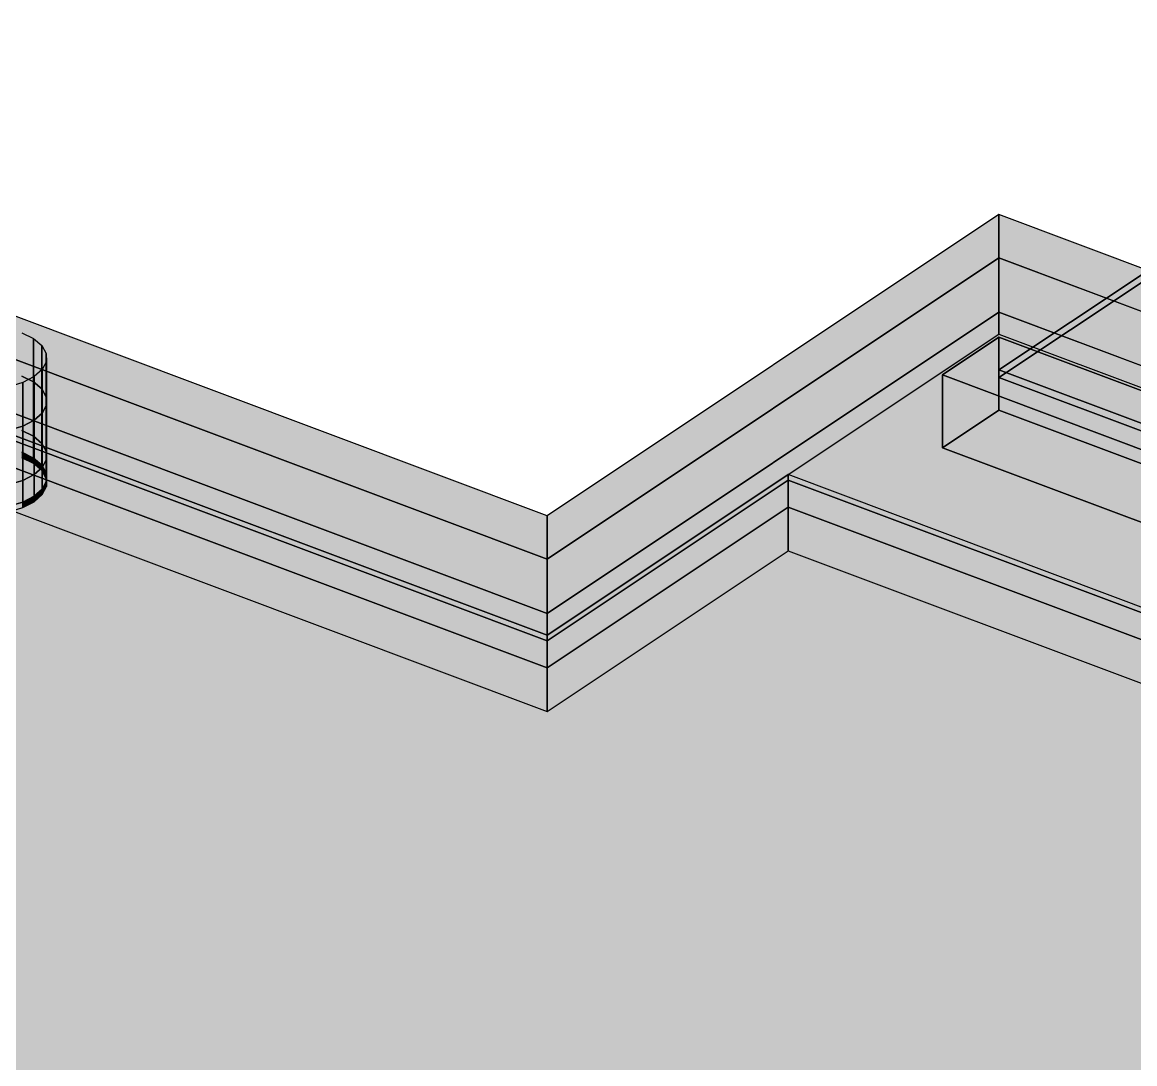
# Model space of a CAD drawing. Header units: millimetres. Extents: x 50 to 612415, y 2 to 4150.
# Drawn here: x 483508.3 to 483648.5, y 1767.3 to 1898.5 of the extents above; entities that cross this region are included whole.
import ezdxf

# ---------------------------------------------------------------- set-up
doc = ezdxf.new("R2010")
doc.units = ezdxf.units.MM
doc.layers.add('HATCH', color=8, linetype='Continuous', lineweight=9)
doc.layers.add('OUTLINE', color=7, linetype='Continuous', lineweight=25)

msp = doc.modelspace()

# ---------------------------------------------------------------- hatches: boundary and pattern name
at = {"layer": 'HATCH', "true_color": 0xc0a47f}
for points in [[(483194.875, 1973.166), (483574.432, 1830.832), (483574.432, 1836.311), (483194.875, 1978.645)], [(483194.875, 1966.318), (483574.432, 1823.984), (483574.432, 1830.832), (483194.875, 1973.166)], [(483194.875, 1963.579), (483574.432, 1821.245), (483574.432, 1823.984), (483194.875, 1966.318)], [(483194.875, 1962.894), (483574.432, 1820.56), (483574.432, 1821.245), (483194.875, 1963.579)], [(483194.875, 1959.47), (483574.432, 1817.136), (483574.432, 1820.56), (483194.875, 1962.894)], [(483194.875, 1953.992), (483574.432, 1811.658), (483574.432, 1817.136), (483194.875, 1959.47)], [(483631.365, 1868.788), (483821.143, 1797.621), (483821.143, 1803.1), (483631.365, 1874.266)], [(483631.365, 1861.94), (483821.143, 1790.773), (483821.143, 1797.621), (483631.365, 1868.788)], [(483631.365, 1859.201), (483821.143, 1788.034), (483821.143, 1790.773), (483631.365, 1861.94)], [(483604.796, 1840.803), (483807.226, 1764.892), (483807.226, 1765.577), (483604.796, 1841.488)], [(483604.796, 1837.379), (483807.226, 1761.468), (483807.226, 1764.892), (483604.796, 1840.803)], [(483604.796, 1831.901), (483807.226, 1755.99), (483807.226, 1761.468), (483604.796, 1837.379)]]:
    msp.add_hatch(color=33, dxfattribs=at).paths.add_polyline_path(points)
at = {"layer": 'HATCH', "true_color": 0xccae87}
for points in [[(483574.432, 1836.311), (483194.875, 1978.645), (483508.199, 1859.369)], [(483574.432, 1830.832), (483194.875, 1973.166), (483508.199, 1853.89)], [(483508.199, 1853.89), (483194.875, 1973.166), (483574.432, 1830.832)], [(483574.432, 1823.984), (483194.875, 1966.318), (483508.199, 1847.042)], [(483508.199, 1847.042), (483194.875, 1966.318), (483574.432, 1823.984)], [(483574.432, 1821.245), (483194.875, 1963.579), (483257.691, 1938.243)], [(483508.199, 1844.303), (483194.875, 1963.579), (483574.432, 1821.245)], [(483257.691, 1937.559), (483194.875, 1962.894), (483574.432, 1820.56)], [(483574.432, 1820.56), (483194.875, 1962.894), (483226.109, 1755.013)], [(483574.432, 1817.136), (483194.875, 1959.47), (483226.109, 1751.589)], [(483226.109, 1751.589), (483194.875, 1959.47), (483574.432, 1817.136)], [(483226.109, 1746.111), (483194.875, 1953.992), (483574.432, 1811.658)], [(483498.71, 1853.043), (483248.203, 1946.983), (483590.938, 1559.353)], [(483590.938, 1553.874), (483248.203, 1941.505), (483498.71, 1847.564)], [(483574.432, 1821.245), (483257.691, 1938.243), (483259.167, 1937.522)], [(483259.167, 1936.837), (483257.691, 1937.559), (483574.432, 1820.56)], [(483574.432, 1821.245), (483259.167, 1937.522), (483260.219, 1936.634)], [(483260.219, 1935.949), (483259.167, 1936.837), (483574.432, 1820.56)], [(483574.432, 1821.245), (483260.219, 1936.634), (483508.199, 1844.303)], [(483508.199, 1843.618), (483260.219, 1935.949), (483574.432, 1820.56)], [(483821.143, 1803.1), (483631.365, 1874.266), (483574.432, 1836.311)], [(483821.143, 1797.621), (483631.365, 1868.788), (483574.432, 1830.832)], [(483574.432, 1830.832), (483631.365, 1868.788), (483821.143, 1797.621)], [(483821.143, 1790.773), (483631.365, 1861.94), (483574.432, 1823.984)], [(483574.432, 1823.984), (483631.365, 1861.94), (483821.143, 1790.773)], [(483574.432, 1836.311), (483508.199, 1859.369), (483509.675, 1858.647)], [(483574.432, 1821.245), (483631.365, 1859.201), (483821.143, 1788.034)], [(483574.432, 1836.311), (483509.675, 1858.647), (483510.726, 1857.759)], [(483574.432, 1836.311), (483510.726, 1857.759), (483511.282, 1856.765)], [(483574.432, 1836.311), (483511.282, 1856.765), (483511.305, 1855.733)], [(483574.432, 1836.311), (483511.305, 1855.733), (483510.793, 1854.733)], [(483574.432, 1830.832), (483508.199, 1853.89), (483509.675, 1853.169)], [(483509.675, 1853.169), (483508.199, 1853.89), (483574.432, 1830.832)], [(483574.432, 1836.311), (483509.78, 1853.834), (483508.337, 1853.096)], [(483574.432, 1836.311), (483510.793, 1854.733), (483509.78, 1853.834)], [(483500.509, 1852.537), (483498.71, 1853.043), (483591.717, 1557.961)], [(483498.71, 1853.043), (483590.938, 1559.353), (483591.717, 1557.961)], [(483502.509, 1852.281), (483500.509, 1852.537), (483591.717, 1557.961)], [(483574.432, 1836.311), (483504.573, 1852.292), (483502.509, 1852.281)], [(483574.432, 1836.311), (483502.509, 1852.281), (483591.717, 1557.961)], [(483574.432, 1836.311), (483506.561, 1852.57), (483504.573, 1852.292)], [(483574.432, 1836.311), (483508.337, 1853.096), (483506.561, 1852.57)], [(483510.726, 1852.281), (483509.675, 1853.169), (483574.432, 1830.832)], [(483574.432, 1830.832), (483509.675, 1853.169), (483510.726, 1852.281)], [(483511.282, 1851.287), (483510.726, 1852.281), (483574.432, 1830.832)], [(483574.432, 1830.832), (483510.726, 1852.281), (483511.282, 1851.287)], [(483574.432, 1830.832), (483511.282, 1851.287), (483511.305, 1850.254)], [(483511.305, 1850.254), (483511.282, 1851.287), (483574.432, 1830.832)], [(483574.432, 1830.832), (483511.305, 1850.254), (483510.793, 1849.255)], [(483510.793, 1849.255), (483511.305, 1850.254), (483574.432, 1830.832)], [(483574.432, 1830.832), (483509.78, 1848.355), (483508.337, 1847.617)], [(483508.337, 1847.617), (483509.78, 1848.355), (483574.432, 1830.832)], [(483509.78, 1848.355), (483510.793, 1849.255), (483574.432, 1830.832)], [(483574.432, 1830.832), (483510.793, 1849.255), (483509.78, 1848.355)], [(483574.432, 1830.832), (483502.509, 1846.802), (483223.163, 1761.616)], [(483591.717, 1552.483), (483498.71, 1847.564), (483500.509, 1847.058)], [(483591.717, 1552.483), (483590.938, 1553.874), (483498.71, 1847.564)], [(483591.717, 1552.483), (483500.509, 1847.058), (483502.509, 1846.802)], [(483574.432, 1830.832), (483504.573, 1846.813), (483502.509, 1846.802)], [(483502.509, 1846.802), (483504.573, 1846.813), (483574.432, 1830.832)], [(483591.717, 1552.483), (483502.509, 1846.802), (483574.432, 1830.832)], [(483574.432, 1830.832), (483506.561, 1847.092), (483504.573, 1846.813)], [(483504.573, 1846.813), (483506.561, 1847.092), (483574.432, 1830.832)], [(483574.432, 1830.832), (483508.337, 1847.617), (483506.561, 1847.092)], [(483506.561, 1847.092), (483508.337, 1847.617), (483574.432, 1830.832)], [(483574.432, 1823.984), (483508.199, 1847.042), (483509.675, 1846.321)], [(483509.675, 1846.321), (483508.199, 1847.042), (483574.432, 1823.984)], [(483510.726, 1845.432), (483509.675, 1846.321), (483574.432, 1823.984)], [(483574.432, 1823.984), (483509.675, 1846.321), (483510.726, 1845.432)], [(483511.282, 1844.439), (483510.726, 1845.432), (483574.432, 1823.984)], [(483574.432, 1823.984), (483510.726, 1845.432), (483511.282, 1844.439)], [(483574.432, 1821.245), (483508.199, 1844.303), (483509.675, 1843.581)], [(483509.675, 1843.581), (483508.199, 1844.303), (483574.432, 1821.245)], [(483574.432, 1823.984), (483511.282, 1844.439), (483511.305, 1843.406)], [(483511.305, 1843.406), (483511.282, 1844.439), (483574.432, 1823.984)], [(483509.675, 1842.897), (483508.199, 1843.618), (483574.432, 1820.56)], [(483510.726, 1842.693), (483509.675, 1843.581), (483574.432, 1821.245)], [(483574.432, 1821.245), (483509.675, 1843.581), (483510.726, 1842.693)], [(483510.726, 1842.008), (483509.675, 1842.897), (483574.432, 1820.56)], [(483509.78, 1841.507), (483510.793, 1842.407), (483574.432, 1823.984)], [(483574.432, 1823.984), (483510.793, 1842.407), (483509.78, 1841.507)], [(483511.282, 1841.699), (483510.726, 1842.693), (483574.432, 1821.245)], [(483574.432, 1821.245), (483510.726, 1842.693), (483511.282, 1841.699)], [(483574.432, 1823.984), (483511.305, 1843.406), (483510.793, 1842.407)], [(483510.793, 1842.407), (483511.305, 1843.406), (483574.432, 1823.984)], [(483574.432, 1823.984), (483509.78, 1841.507), (483508.337, 1840.769)], [(483508.337, 1840.769), (483509.78, 1841.507), (483574.432, 1823.984)], [(483511.282, 1841.015), (483510.726, 1842.008), (483574.432, 1820.56)], [(483574.432, 1821.245), (483511.282, 1841.699), (483511.305, 1840.667)], [(483511.305, 1840.667), (483511.282, 1841.699), (483574.432, 1821.245)], [(483511.305, 1839.982), (483511.282, 1841.015), (483574.432, 1820.56)], [(483807.226, 1765.577), (483604.796, 1841.488), (483574.432, 1821.245)], [(483574.432, 1823.984), (483502.509, 1839.954), (483223.163, 1754.768)], [(483223.163, 1754.768), (483502.509, 1839.954), (483574.432, 1823.984)], [(483574.432, 1823.984), (483504.573, 1839.965), (483502.509, 1839.954)], [(483502.509, 1839.954), (483504.573, 1839.965), (483574.432, 1823.984)], [(483574.432, 1823.984), (483506.561, 1840.243), (483504.573, 1839.965)], [(483504.573, 1839.965), (483506.561, 1840.243), (483574.432, 1823.984)], [(483574.432, 1823.984), (483508.337, 1840.769), (483506.561, 1840.243)], [(483506.561, 1840.243), (483508.337, 1840.769), (483574.432, 1823.984)], [(483509.78, 1838.768), (483510.793, 1839.667), (483574.432, 1821.245)], [(483574.432, 1821.245), (483510.793, 1839.667), (483509.78, 1838.768)], [(483574.432, 1821.245), (483511.305, 1840.667), (483510.793, 1839.667)], [(483510.793, 1839.667), (483511.305, 1840.667), (483574.432, 1821.245)], [(483510.793, 1838.983), (483511.305, 1839.982), (483574.432, 1820.56)], [(483807.226, 1764.892), (483604.796, 1840.803), (483574.432, 1820.56)], [(483574.432, 1820.56), (483604.796, 1840.803), (483807.226, 1764.892)], [(483574.432, 1821.245), (483509.78, 1838.768), (483508.337, 1838.03)], [(483508.337, 1838.03), (483509.78, 1838.768), (483574.432, 1821.245)], [(483509.78, 1838.083), (483510.793, 1838.983), (483574.432, 1820.56)], [(483807.226, 1765.577), (483500.509, 1837.471), (483223.163, 1752.029)], [(483223.163, 1752.029), (483502.509, 1837.215), (483574.432, 1821.245)], [(483223.163, 1751.344), (483500.509, 1836.786), (483807.226, 1764.892)], [(483574.432, 1821.245), (483502.509, 1837.215), (483500.509, 1837.471)], [(483807.226, 1765.577), (483574.432, 1821.245), (483500.509, 1837.471)], [(483500.509, 1836.786), (483502.509, 1836.53), (483574.432, 1820.56)], [(483500.509, 1836.786), (483574.432, 1820.56), (483807.226, 1764.892)], [(483574.432, 1821.245), (483504.573, 1837.226), (483502.509, 1837.215)], [(483502.509, 1837.215), (483504.573, 1837.226), (483574.432, 1821.245)], [(483574.432, 1821.245), (483506.561, 1837.504), (483504.573, 1837.226)], [(483504.573, 1837.226), (483506.561, 1837.504), (483574.432, 1821.245)], [(483504.573, 1836.541), (483506.561, 1836.819), (483574.432, 1820.56)], [(483574.432, 1821.245), (483508.337, 1838.03), (483506.561, 1837.504)], [(483506.561, 1837.504), (483508.337, 1838.03), (483574.432, 1821.245)], [(483506.561, 1836.819), (483508.337, 1837.345), (483574.432, 1820.56)], [(483508.337, 1837.345), (483509.78, 1838.083), (483574.432, 1820.56)], [(483807.226, 1761.468), (483604.796, 1837.379), (483574.432, 1817.136)], [(483574.432, 1817.136), (483604.796, 1837.379), (483807.226, 1761.468)], [(483502.509, 1836.53), (483504.573, 1836.541), (483574.432, 1820.56)], [(483822.876, 1802.534), (483821.143, 1803.1), (483574.432, 1836.311)], [(483824.741, 1802.087), (483822.876, 1802.534), (483574.432, 1836.311)], [(483826.707, 1801.765), (483824.741, 1802.087), (483574.432, 1836.311)], [(483826.707, 1801.765), (483574.432, 1836.311), (483591.717, 1557.961)], [(483574.432, 1811.658), (483604.796, 1831.901), (483807.226, 1755.99)], [(483826.707, 1796.287), (483574.432, 1830.832), (483221.387, 1761.09)], [(483574.432, 1830.832), (483223.163, 1761.616), (483221.387, 1761.09)], [(483822.876, 1797.056), (483821.143, 1797.621), (483574.432, 1830.832)], [(483574.432, 1830.832), (483821.143, 1797.621), (483822.876, 1797.056)], [(483574.432, 1830.832), (483822.876, 1797.056), (483824.741, 1796.609)], [(483824.741, 1796.609), (483822.876, 1797.056), (483574.432, 1830.832)], [(483826.707, 1796.287), (483824.741, 1796.609), (483574.432, 1830.832)], [(483574.432, 1830.832), (483824.741, 1796.609), (483826.707, 1796.287)], [(483591.717, 1552.483), (483574.432, 1830.832), (483826.707, 1796.287)], [(483826.707, 1789.439), (483574.432, 1823.984), (483221.387, 1754.242)], [(483221.387, 1754.242), (483574.432, 1823.984), (483826.707, 1789.439)], [(483221.387, 1754.242), (483223.163, 1754.768), (483574.432, 1823.984)], [(483574.432, 1823.984), (483223.163, 1754.768), (483221.387, 1754.242)], [(483822.876, 1790.208), (483821.143, 1790.773), (483574.432, 1823.984)], [(483574.432, 1823.984), (483821.143, 1790.773), (483822.876, 1790.208)], [(483574.432, 1823.984), (483822.876, 1790.208), (483824.741, 1789.761)], [(483824.741, 1789.761), (483822.876, 1790.208), (483574.432, 1823.984)], [(483826.707, 1789.439), (483824.741, 1789.761), (483574.432, 1823.984)], [(483574.432, 1823.984), (483824.741, 1789.761), (483826.707, 1789.439)], [(483221.387, 1751.503), (483574.432, 1821.245), (483826.707, 1786.7)], [(483221.387, 1751.503), (483223.163, 1752.029), (483574.432, 1821.245)], [(483807.226, 1764.892), (483574.432, 1820.56), (483221.387, 1750.818)], [(483574.432, 1820.56), (483223.163, 1751.344), (483221.387, 1750.818)], [(483574.432, 1820.56), (483224.607, 1752.082), (483223.163, 1751.344)], [(483574.432, 1820.56), (483225.619, 1752.981), (483224.607, 1752.082)], [(483574.432, 1820.56), (483226.131, 1753.981), (483225.619, 1752.981)], [(483574.432, 1820.56), (483226.109, 1755.013), (483226.131, 1753.981)], [(483574.432, 1821.245), (483821.143, 1788.034), (483822.876, 1787.469)], [(483574.432, 1821.245), (483822.876, 1787.469), (483824.741, 1787.021)], [(483574.432, 1821.245), (483824.741, 1787.021), (483826.707, 1786.7)], [(483807.226, 1761.468), (483574.432, 1817.136), (483221.387, 1747.394)], [(483221.387, 1747.394), (483574.432, 1817.136), (483807.226, 1761.468)], [(483221.387, 1747.394), (483223.163, 1747.92), (483574.432, 1817.136)], [(483574.432, 1817.136), (483223.163, 1747.92), (483221.387, 1747.394)], [(483223.163, 1747.92), (483224.607, 1748.658), (483574.432, 1817.136)], [(483574.432, 1817.136), (483224.607, 1748.658), (483223.163, 1747.92)], [(483574.432, 1817.136), (483225.619, 1749.557), (483224.607, 1748.658)], [(483224.607, 1748.658), (483225.619, 1749.557), (483574.432, 1817.136)], [(483574.432, 1817.136), (483226.131, 1750.557), (483225.619, 1749.557)], [(483225.619, 1749.557), (483226.131, 1750.557), (483574.432, 1817.136)], [(483574.432, 1817.136), (483226.109, 1751.589), (483226.131, 1750.557)], [(483226.131, 1750.557), (483226.109, 1751.589), (483574.432, 1817.136)], [(483221.387, 1741.916), (483574.432, 1811.658), (483807.226, 1755.99)], [(483221.387, 1741.916), (483223.163, 1742.442), (483574.432, 1811.658)], [(483223.163, 1742.442), (483224.607, 1743.179), (483574.432, 1811.658)], [(483224.607, 1743.179), (483225.619, 1744.079), (483574.432, 1811.658)], [(483225.619, 1744.079), (483226.131, 1745.079), (483574.432, 1811.658)], [(483226.131, 1745.079), (483226.109, 1746.111), (483574.432, 1811.658)], [(483826.707, 1796.287), (483221.387, 1761.09), (483219.399, 1760.812)], [(483826.707, 1796.287), (483219.399, 1760.812), (483589.466, 1555.118)], [(483219.399, 1753.964), (483221.387, 1754.242), (483826.707, 1789.439)], [(483826.707, 1789.439), (483221.387, 1754.242), (483219.399, 1753.964)], [(483826.707, 1789.439), (483219.399, 1753.964), (483589.466, 1548.27)], [(483589.466, 1548.27), (483219.399, 1753.964), (483826.707, 1789.439)], [(483219.399, 1751.225), (483221.387, 1751.503), (483826.707, 1786.7)], [(483589.466, 1545.53), (483219.399, 1751.225), (483826.707, 1786.7)]]:
    msp.add_hatch(color=43, dxfattribs=at).paths.add_polyline_path(points)
at = {"layer": 'HATCH', "true_color": 0xbda27d}
for points in [[(483574.432, 1830.832), (483631.365, 1868.788), (483631.365, 1874.266), (483574.432, 1836.311)], [(483574.432, 1823.984), (483631.365, 1861.94), (483631.365, 1868.788), (483574.432, 1830.832)], [(483574.432, 1821.245), (483631.365, 1859.201), (483631.365, 1861.94), (483574.432, 1823.984)], [(483574.432, 1820.56), (483604.796, 1840.803), (483604.796, 1841.488), (483574.432, 1821.245)], [(483574.432, 1817.136), (483604.796, 1837.379), (483604.796, 1840.803), (483574.432, 1820.56)], [(483574.432, 1811.658), (483604.796, 1831.901), (483604.796, 1837.379), (483574.432, 1817.136)]]:
    msp.add_hatch(color=33, dxfattribs=at).paths.add_polyline_path(points)
at = {"layer": 'HATCH', "true_color": 0xaaafb2}
for points in [[(483649.394, 1865.742), (483631.365, 1853.722), (483631.365, 1854.681), (483649.394, 1866.7)], [(483631.365, 1849.613), (483624.248, 1844.869), (483624.248, 1854.045), (483631.365, 1858.79)]]:
    msp.add_hatch(color=253, dxfattribs=at).paths.add_polyline_path(points)
at = {"layer": 'HATCH', "true_color": 0xb7bcc0}
for points in [[(483649.394, 1866.7), (483631.365, 1854.681), (483833.795, 1778.77)], [(483833.795, 1777.811), (483631.365, 1853.722), (483649.394, 1865.742)], [(483631.365, 1858.79), (483624.248, 1854.045), (483826.679, 1778.134)], [(483631.365, 1858.79), (483826.679, 1778.134), (483833.795, 1782.879)], [(483826.679, 1768.958), (483624.248, 1844.869), (483631.365, 1849.613)], [(483833.795, 1773.702), (483826.679, 1768.958), (483631.365, 1849.613)]]:
    msp.add_hatch(color=9, dxfattribs=at).paths.add_polyline_path(points)
at = {"layer": 'HATCH', "true_color": 0xbfa37e}
for points in [[(483509.675, 1853.169), (483508.199, 1853.89), (483508.199, 1859.369), (483509.675, 1858.647)], [(483509.675, 1846.321), (483508.199, 1847.042), (483508.199, 1853.89), (483509.675, 1853.169)], [(483509.675, 1843.581), (483508.199, 1844.303), (483508.199, 1847.042), (483509.675, 1846.321)], [(483509.675, 1842.897), (483508.199, 1843.618), (483508.199, 1844.303), (483509.675, 1843.581)]]:
    msp.add_hatch(color=33, dxfattribs=at).paths.add_polyline_path(points)
at = {"layer": 'HATCH', "true_color": 0xbca17d}
for points in [[(483510.726, 1852.281), (483509.675, 1853.169), (483509.675, 1858.647), (483510.726, 1857.759)], [(483510.726, 1845.432), (483509.675, 1846.321), (483509.675, 1853.169), (483510.726, 1852.281)], [(483510.726, 1842.693), (483509.675, 1843.581), (483509.675, 1846.321), (483510.726, 1845.432)], [(483510.726, 1842.008), (483509.675, 1842.897), (483509.675, 1843.581), (483510.726, 1842.693)]]:
    msp.add_hatch(color=33, dxfattribs=at).paths.add_polyline_path(points)
at = {"layer": 'HATCH', "true_color": 0xacb1b5}
for points in [[(483833.795, 1773.702), (483631.365, 1849.613), (483631.365, 1858.79), (483833.795, 1782.879)], [(483624.248, 1844.869), (483826.679, 1768.958), (483826.679, 1778.134), (483624.248, 1854.045)], [(483631.365, 1853.722), (483833.795, 1777.811), (483833.795, 1778.77), (483631.365, 1854.681)]]:
    msp.add_hatch(color=253, dxfattribs=at).paths.add_polyline_path(points)
at = {"layer": 'HATCH', "true_color": 0xb99e7a}
for points in [[(483511.282, 1851.287), (483510.726, 1852.281), (483510.726, 1857.759), (483511.282, 1856.765)], [(483510.793, 1849.255), (483511.305, 1850.254), (483511.305, 1855.733), (483510.793, 1854.733)], [(483511.282, 1844.439), (483510.726, 1845.432), (483510.726, 1852.281), (483511.282, 1851.287)], [(483510.793, 1842.407), (483511.305, 1843.406), (483511.305, 1850.254), (483510.793, 1849.255)], [(483511.282, 1841.699), (483510.726, 1842.693), (483510.726, 1845.432), (483511.282, 1844.439)], [(483511.282, 1841.015), (483510.726, 1842.008), (483510.726, 1842.693), (483511.282, 1841.699)], [(483510.793, 1839.667), (483511.305, 1840.667), (483511.305, 1843.406), (483510.793, 1842.407)], [(483510.793, 1838.983), (483511.305, 1839.982), (483511.305, 1840.667), (483510.793, 1839.667)]]:
    msp.add_hatch(color=33, dxfattribs=at).paths.add_polyline_path(points)
at = {"layer": 'HATCH', "true_color": 0xb69b78}
for points in [[(483511.305, 1850.254), (483511.282, 1851.287), (483511.282, 1856.765), (483511.305, 1855.733)], [(483511.305, 1843.406), (483511.282, 1844.439), (483511.282, 1851.287), (483511.305, 1850.254)], [(483511.305, 1840.667), (483511.282, 1841.699), (483511.282, 1844.439), (483511.305, 1843.406)], [(483511.305, 1839.982), (483511.282, 1841.015), (483511.282, 1841.699), (483511.305, 1840.667)]]:
    msp.add_hatch(color=33, dxfattribs=at).paths.add_polyline_path(points)
at = {"layer": 'HATCH', "true_color": 0xbea37e}
for points in [[(483508.337, 1847.617), (483509.78, 1848.355), (483509.78, 1853.834), (483508.337, 1853.096)], [(483508.337, 1840.769), (483509.78, 1841.507), (483509.78, 1848.355), (483508.337, 1847.617)], [(483508.337, 1838.03), (483509.78, 1838.768), (483509.78, 1841.507), (483508.337, 1840.769)], [(483508.337, 1837.345), (483509.78, 1838.083), (483509.78, 1838.768), (483508.337, 1838.03)]]:
    msp.add_hatch(color=33, dxfattribs=at).paths.add_polyline_path(points)
at = {"layer": 'HATCH', "true_color": 0xbca07c}
for points in [[(483509.78, 1848.355), (483510.793, 1849.255), (483510.793, 1854.733), (483509.78, 1853.834)], [(483509.78, 1841.507), (483510.793, 1842.407), (483510.793, 1849.255), (483509.78, 1848.355)], [(483509.78, 1838.768), (483510.793, 1839.667), (483510.793, 1842.407), (483509.78, 1841.507)], [(483509.78, 1838.083), (483510.793, 1838.983), (483510.793, 1839.667), (483509.78, 1838.768)]]:
    msp.add_hatch(color=33, dxfattribs=at).paths.add_polyline_path(points)
at = {"layer": 'HATCH', "true_color": 0xc0a480}
for points in [[(483506.561, 1847.092), (483508.337, 1847.617), (483508.337, 1853.096), (483506.561, 1852.57)], [(483506.561, 1840.243), (483508.337, 1840.769), (483508.337, 1847.617), (483506.561, 1847.092)], [(483506.561, 1837.504), (483508.337, 1838.03), (483508.337, 1840.769), (483506.561, 1840.243)], [(483506.561, 1836.819), (483508.337, 1837.345), (483508.337, 1838.03), (483506.561, 1837.504)]]:
    msp.add_hatch(color=33, dxfattribs=at).paths.add_polyline_path(points)

# ---------------------------------------------------------------- linework, layer by layer
at = {"layer": 'OUTLINE', "color": 139, "true_color": 0x42544a}
for p, q in [((483574.432, 1836.311), (483194.875, 1978.645)), ((483574.432, 1836.311), (483194.875, 1978.645)), ((483574.432, 1830.832), (483194.875, 1973.166)), ((483194.875, 1973.166), (483574.432, 1830.832)), ((483574.432, 1830.832), (483194.875, 1973.166)), ((483194.875, 1973.166), (483574.432, 1830.832)), ((483574.432, 1823.984), (483194.875, 1966.318)), ((483194.875, 1966.318), (483574.432, 1823.984)), ((483574.432, 1823.984), (483194.875, 1966.318)), ((483194.875, 1966.318), (483574.432, 1823.984)), ((483574.432, 1821.245), (483194.875, 1963.579)), ((483574.432, 1821.245), (483194.875, 1963.579)), ((483194.875, 1963.579), (483574.432, 1821.245)), ((483194.875, 1963.579), (483574.432, 1821.245)), ((483194.875, 1962.894), (483574.432, 1820.56)), ((483574.432, 1820.56), (483194.875, 1962.894)), ((483194.875, 1962.894), (483574.432, 1820.56)), ((483574.432, 1820.56), (483194.875, 1962.894)), ((483574.432, 1817.136), (483194.875, 1959.47)), ((483194.875, 1959.47), (483574.432, 1817.136)), ((483574.432, 1817.136), (483194.875, 1959.47)), ((483194.875, 1959.47), (483574.432, 1817.136)), ((483194.875, 1953.992), (483574.432, 1811.658)), ((483194.875, 1953.992), (483574.432, 1811.658)), ((483631.365, 1874.266), (483574.432, 1836.311)), ((483631.365, 1874.266), (483574.432, 1836.311)), ((483631.365, 1868.788), (483631.365, 1874.266)), ((483821.143, 1803.1), (483631.365, 1874.266)), ((483631.365, 1874.266), (483631.365, 1868.788)), ((483821.143, 1803.1), (483631.365, 1874.266)), ((483631.365, 1868.788), (483574.432, 1830.832)), ((483574.432, 1830.832), (483631.365, 1868.788)), ((483631.365, 1868.788), (483574.432, 1830.832)), ((483574.432, 1830.832), (483631.365, 1868.788)), ((483631.365, 1861.94), (483631.365, 1868.788)), ((483821.143, 1797.621), (483631.365, 1868.788)), ((483631.365, 1868.788), (483631.365, 1861.94)), ((483821.143, 1797.621), (483631.365, 1868.788)), ((483631.365, 1868.788), (483821.143, 1797.621)), ((483631.365, 1868.788), (483821.143, 1797.621)), ((483631.365, 1854.681), (483649.394, 1866.7)), ((483649.394, 1866.7), (483631.365, 1854.681)), ((483649.394, 1865.742), (483631.365, 1853.722)), ((483631.365, 1853.722), (483649.394, 1865.742)), ((483631.365, 1861.94), (483574.432, 1823.984)), ((483574.432, 1823.984), (483631.365, 1861.94)), ((483631.365, 1861.94), (483574.432, 1823.984)), ((483574.432, 1823.984), (483631.365, 1861.94)), ((483631.365, 1859.201), (483631.365, 1861.94)), ((483821.143, 1790.773), (483631.365, 1861.94)), ((483631.365, 1861.94), (483631.365, 1859.201)), ((483821.143, 1790.773), (483631.365, 1861.94)), ((483631.365, 1861.94), (483821.143, 1790.773)), ((483631.365, 1861.94), (483821.143, 1790.773)), ((483508.199, 1859.369), (483509.675, 1858.647)), ((483508.199, 1859.369), (483509.675, 1858.647)), ((483574.432, 1821.245), (483631.365, 1859.201)), ((483574.432, 1821.245), (483631.365, 1859.201)), ((483631.365, 1859.201), (483821.143, 1788.034)), ((483631.365, 1859.201), (483821.143, 1788.034)), ((483509.675, 1858.647), (483509.675, 1853.169)), ((483509.675, 1853.169), (483509.675, 1858.647)), ((483509.675, 1858.647), (483510.726, 1857.759)), ((483509.675, 1858.647), (483510.726, 1857.759)), ((483624.248, 1854.045), (483631.365, 1858.79)), ((483631.365, 1858.79), (483624.248, 1854.045)), ((483631.365, 1858.79), (483631.365, 1849.613)), ((483631.365, 1849.613), (483631.365, 1858.79)), ((483631.365, 1858.79), (483833.795, 1782.879)), ((483833.795, 1782.879), (483631.365, 1858.79)), ((483510.726, 1857.759), (483510.726, 1852.281)), ((483510.726, 1852.281), (483510.726, 1857.759)), ((483510.726, 1857.759), (483511.282, 1856.765)), ((483510.726, 1857.759), (483511.282, 1856.765)), ((483511.282, 1856.765), (483511.282, 1851.287)), ((483511.282, 1851.287), (483511.282, 1856.765)), ((483511.282, 1856.765), (483511.305, 1855.733)), ((483511.282, 1856.765), (483511.305, 1855.733)), ((483511.305, 1855.733), (483510.793, 1854.733)), ((483511.305, 1855.733), (483510.793, 1854.733)), ((483511.305, 1855.733), (483511.305, 1850.254)), ((483511.305, 1850.254), (483511.305, 1855.733)), ((483508.199, 1853.89), (483509.675, 1853.169)), ((483509.675, 1853.169), (483508.199, 1853.89)), ((483508.199, 1853.89), (483509.675, 1853.169)), ((483509.675, 1853.169), (483508.199, 1853.89)), ((483509.78, 1853.834), (483508.337, 1853.096)), ((483509.78, 1853.834), (483508.337, 1853.096)), ((483510.793, 1854.733), (483509.78, 1853.834)), ((483510.793, 1854.733), (483509.78, 1853.834)), ((483509.78, 1853.834), (483509.78, 1848.355)), ((483509.78, 1848.355), (483509.78, 1853.834)), ((483510.793, 1854.733), (483510.793, 1849.255)), ((483510.793, 1849.255), (483510.793, 1854.733)), ((483624.248, 1844.869), (483624.248, 1854.045)), ((483624.248, 1854.045), (483826.679, 1778.134)), ((483826.679, 1778.134), (483624.248, 1854.045)), ((483624.248, 1854.045), (483624.248, 1844.869)), ((483631.365, 1853.722), (483631.365, 1854.681)), ((483631.365, 1854.681), (483833.795, 1778.77)), ((483833.795, 1778.77), (483631.365, 1854.681)), ((483631.365, 1854.681), (483631.365, 1853.722)), ((483833.795, 1777.811), (483631.365, 1853.722)), ((483631.365, 1853.722), (483833.795, 1777.811)), ((483508.337, 1853.096), (483506.561, 1852.57)), ((483508.337, 1853.096), (483506.561, 1852.57)), ((483508.337, 1853.096), (483508.337, 1847.617)), ((483508.337, 1847.617), (483508.337, 1853.096)), ((483509.675, 1853.169), (483509.675, 1846.321)), ((483509.675, 1846.321), (483509.675, 1853.169)), ((483509.675, 1853.169), (483510.726, 1852.281)), ((483510.726, 1852.281), (483509.675, 1853.169)), ((483510.726, 1852.281), (483509.675, 1853.169)), ((483509.675, 1853.169), (483510.726, 1852.281)), ((483510.726, 1852.281), (483510.726, 1845.432)), ((483510.726, 1845.432), (483510.726, 1852.281)), ((483510.726, 1852.281), (483511.282, 1851.287)), ((483511.282, 1851.287), (483510.726, 1852.281)), ((483511.282, 1851.287), (483510.726, 1852.281)), ((483510.726, 1852.281), (483511.282, 1851.287)), ((483511.282, 1851.287), (483511.282, 1844.439)), ((483511.282, 1844.439), (483511.282, 1851.287)), ((483511.282, 1851.287), (483511.305, 1850.254)), ((483511.305, 1850.254), (483511.282, 1851.287)), ((483511.282, 1851.287), (483511.305, 1850.254)), ((483511.305, 1850.254), (483511.282, 1851.287)), ((483511.305, 1850.254), (483510.793, 1849.255)), ((483510.793, 1849.255), (483511.305, 1850.254)), ((483511.305, 1850.254), (483510.793, 1849.255)), ((483510.793, 1849.255), (483511.305, 1850.254)), ((483511.305, 1850.254), (483511.305, 1843.406)), ((483511.305, 1843.406), (483511.305, 1850.254)), ((483631.365, 1849.613), (483624.248, 1844.869)), ((483624.248, 1844.869), (483631.365, 1849.613)), ((483833.795, 1773.702), (483631.365, 1849.613)), ((483631.365, 1849.613), (483833.795, 1773.702)), ((483509.78, 1848.355), (483508.337, 1847.617)), ((483508.337, 1847.617), (483509.78, 1848.355)), ((483509.78, 1848.355), (483508.337, 1847.617)), ((483508.337, 1847.617), (483509.78, 1848.355)), ((483510.793, 1849.255), (483509.78, 1848.355)), ((483509.78, 1848.355), (483510.793, 1849.255)), ((483509.78, 1848.355), (483510.793, 1849.255)), ((483510.793, 1849.255), (483509.78, 1848.355)), ((483509.78, 1848.355), (483509.78, 1841.507)), ((483509.78, 1841.507), (483509.78, 1848.355)), ((483510.793, 1849.255), (483510.793, 1842.407)), ((483510.793, 1842.407), (483510.793, 1849.255)), ((483508.337, 1847.617), (483506.561, 1847.092)), ((483506.561, 1847.092), (483508.337, 1847.617)), ((483508.337, 1847.617), (483506.561, 1847.092)), ((483506.561, 1847.092), (483508.337, 1847.617)), ((483508.199, 1847.042), (483509.675, 1846.321)), ((483509.675, 1846.321), (483508.199, 1847.042)), ((483508.199, 1847.042), (483509.675, 1846.321)), ((483509.675, 1846.321), (483508.199, 1847.042)), ((483508.337, 1847.617), (483508.337, 1840.769)), ((483508.337, 1840.769), (483508.337, 1847.617)), ((483509.675, 1846.321), (483509.675, 1843.581)), ((483509.675, 1843.581), (483509.675, 1846.321)), ((483509.675, 1846.321), (483510.726, 1845.432)), ((483510.726, 1845.432), (483509.675, 1846.321)), ((483510.726, 1845.432), (483509.675, 1846.321)), ((483509.675, 1846.321), (483510.726, 1845.432)), ((483510.726, 1845.432), (483510.726, 1842.693)), ((483510.726, 1842.693), (483510.726, 1845.432)), ((483510.726, 1845.432), (483511.282, 1844.439)), ((483511.282, 1844.439), (483510.726, 1845.432)), ((483511.282, 1844.439), (483510.726, 1845.432)), ((483510.726, 1845.432), (483511.282, 1844.439)), ((483508.199, 1844.303), (483509.675, 1843.581)), ((483509.675, 1843.581), (483508.199, 1844.303)), ((483508.199, 1844.303), (483509.675, 1843.581)), ((483509.675, 1843.581), (483508.199, 1844.303)), ((483511.282, 1844.439), (483511.282, 1841.699)), ((483511.282, 1841.699), (483511.282, 1844.439)), ((483511.282, 1844.439), (483511.305, 1843.406)), ((483511.305, 1843.406), (483511.282, 1844.439)), ((483511.282, 1844.439), (483511.305, 1843.406)), ((483511.305, 1843.406), (483511.282, 1844.439)), ((483826.679, 1768.958), (483624.248, 1844.869)), ((483624.248, 1844.869), (483826.679, 1768.958)), ((483509.675, 1842.897), (483508.199, 1843.618)), ((483509.675, 1842.897), (483508.199, 1843.618)), ((483509.675, 1843.581), (483509.675, 1842.897)), ((483509.675, 1842.897), (483509.675, 1843.581)), ((483509.675, 1843.581), (483510.726, 1842.693)), ((483510.726, 1842.693), (483509.675, 1843.581)), ((483510.726, 1842.693), (483509.675, 1843.581)), ((483509.675, 1843.581), (483510.726, 1842.693)), ((483510.726, 1842.008), (483509.675, 1842.897)), ((483510.726, 1842.008), (483509.675, 1842.897)), ((483510.793, 1842.407), (483509.78, 1841.507)), ((483509.78, 1841.507), (483510.793, 1842.407)), ((483509.78, 1841.507), (483510.793, 1842.407)), ((483510.793, 1842.407), (483509.78, 1841.507)), ((483510.726, 1842.693), (483510.726, 1842.008)), ((483510.726, 1842.008), (483510.726, 1842.693)), ((483510.726, 1842.693), (483511.282, 1841.699)), ((483511.282, 1841.699), (483510.726, 1842.693)), ((483511.282, 1841.699), (483510.726, 1842.693)), ((483510.726, 1842.693), (483511.282, 1841.699)), ((483511.305, 1843.406), (483510.793, 1842.407)), ((483510.793, 1842.407), (483511.305, 1843.406)), ((483511.305, 1843.406), (483510.793, 1842.407)), ((483510.793, 1842.407), (483511.305, 1843.406)), ((483510.793, 1842.407), (483510.793, 1839.667)), ((483510.793, 1839.667), (483510.793, 1842.407)), ((483511.305, 1843.406), (483511.305, 1840.667)), ((483511.305, 1840.667), (483511.305, 1843.406)), ((483509.78, 1841.507), (483508.337, 1840.769)), ((483508.337, 1840.769), (483509.78, 1841.507)), ((483509.78, 1841.507), (483508.337, 1840.769)), ((483508.337, 1840.769), (483509.78, 1841.507)), ((483509.78, 1841.507), (483509.78, 1838.768)), ((483509.78, 1838.768), (483509.78, 1841.507)), ((483511.282, 1841.015), (483510.726, 1842.008)), ((483511.282, 1841.015), (483510.726, 1842.008)), ((483511.282, 1841.699), (483511.282, 1841.015)), ((483511.282, 1841.015), (483511.282, 1841.699)), ((483511.282, 1841.699), (483511.305, 1840.667)), ((483511.305, 1840.667), (483511.282, 1841.699)), ((483511.282, 1841.699), (483511.305, 1840.667)), ((483511.305, 1840.667), (483511.282, 1841.699)), ((483511.305, 1839.982), (483511.282, 1841.015)), ((483511.305, 1839.982), (483511.282, 1841.015)), ((483604.796, 1841.488), (483574.432, 1821.245)), ((483604.796, 1841.488), (483574.432, 1821.245)), ((483604.796, 1840.803), (483604.796, 1841.488)), ((483807.226, 1765.577), (483604.796, 1841.488)), ((483807.226, 1765.577), (483604.796, 1841.488)), ((483604.796, 1841.488), (483604.796, 1840.803)), ((483508.337, 1840.769), (483506.561, 1840.243)), ((483506.561, 1840.243), (483508.337, 1840.769)), ((483508.337, 1840.769), (483506.561, 1840.243)), ((483506.561, 1840.243), (483508.337, 1840.769)), ((483508.337, 1840.769), (483508.337, 1838.03)), ((483508.337, 1838.03), (483508.337, 1840.769)), ((483510.793, 1839.667), (483509.78, 1838.768)), ((483509.78, 1838.768), (483510.793, 1839.667)), ((483509.78, 1838.768), (483510.793, 1839.667)), ((483510.793, 1839.667), (483509.78, 1838.768)), ((483511.305, 1840.667), (483510.793, 1839.667)), ((483510.793, 1839.667), (483511.305, 1840.667)), ((483511.305, 1840.667), (483510.793, 1839.667)), ((483510.793, 1839.667), (483511.305, 1840.667)), ((483510.793, 1838.983), (483511.305, 1839.982)), ((483510.793, 1838.983), (483511.305, 1839.982)), ((483510.793, 1839.667), (483510.793, 1838.983)), ((483510.793, 1838.983), (483510.793, 1839.667)), ((483511.305, 1840.667), (483511.305, 1839.982)), ((483511.305, 1839.982), (483511.305, 1840.667)), ((483604.796, 1840.803), (483574.432, 1820.56)), ((483574.432, 1820.56), (483604.796, 1840.803)), ((483604.796, 1840.803), (483574.432, 1820.56)), ((483574.432, 1820.56), (483604.796, 1840.803)), ((483604.796, 1837.379), (483604.796, 1840.803)), ((483807.226, 1764.892), (483604.796, 1840.803)), ((483604.796, 1840.803), (483807.226, 1764.892)), ((483807.226, 1764.892), (483604.796, 1840.803)), ((483604.796, 1840.803), (483604.796, 1837.379)), ((483604.796, 1840.803), (483807.226, 1764.892)), ((483509.78, 1838.768), (483508.337, 1838.03)), ((483508.337, 1838.03), (483509.78, 1838.768)), ((483509.78, 1838.768), (483508.337, 1838.03)), ((483508.337, 1838.03), (483509.78, 1838.768)), ((483509.78, 1838.083), (483510.793, 1838.983)), ((483509.78, 1838.083), (483510.793, 1838.983)), ((483509.78, 1838.768), (483509.78, 1838.083)), ((483509.78, 1838.083), (483509.78, 1838.768)), ((483508.337, 1838.03), (483506.561, 1837.504)), ((483506.561, 1837.504), (483508.337, 1838.03)), ((483508.337, 1838.03), (483506.561, 1837.504)), ((483506.561, 1837.504), (483508.337, 1838.03)), ((483506.561, 1836.819), (483508.337, 1837.345)), ((483506.561, 1836.819), (483508.337, 1837.345)), ((483508.337, 1837.345), (483509.78, 1838.083)), ((483508.337, 1837.345), (483509.78, 1838.083)), ((483508.337, 1838.03), (483508.337, 1837.345)), ((483508.337, 1837.345), (483508.337, 1838.03)), ((483604.796, 1837.379), (483574.432, 1817.136)), ((483574.432, 1817.136), (483604.796, 1837.379)), ((483604.796, 1837.379), (483574.432, 1817.136)), ((483574.432, 1817.136), (483604.796, 1837.379)), ((483604.796, 1831.901), (483604.796, 1837.379)), ((483807.226, 1761.468), (483604.796, 1837.379)), ((483604.796, 1837.379), (483807.226, 1761.468)), ((483807.226, 1761.468), (483604.796, 1837.379)), ((483604.796, 1837.379), (483604.796, 1831.901)), ((483604.796, 1837.379), (483807.226, 1761.468)), ((483574.432, 1830.832), (483574.432, 1836.311)), ((483574.432, 1836.311), (483574.432, 1830.832)), ((483574.432, 1811.658), (483604.796, 1831.901)), ((483574.432, 1811.658), (483604.796, 1831.901)), ((483604.796, 1831.901), (483807.226, 1755.99)), ((483604.796, 1831.901), (483807.226, 1755.99)), ((483574.432, 1823.984), (483574.432, 1830.832)), ((483574.432, 1830.832), (483574.432, 1823.984)), ((483574.432, 1821.245), (483574.432, 1823.984)), ((483574.432, 1823.984), (483574.432, 1821.245)), ((483574.432, 1820.56), (483574.432, 1821.245)), ((483574.432, 1821.245), (483574.432, 1820.56)), ((483574.432, 1817.136), (483574.432, 1820.56)), ((483574.432, 1820.56), (483574.432, 1817.136)), ((483574.432, 1811.658), (483574.432, 1817.136)), ((483574.432, 1817.136), (483574.432, 1811.658))]:
    msp.add_line(p, q, dxfattribs=at)

doc.saveas('drawing.dxf')
